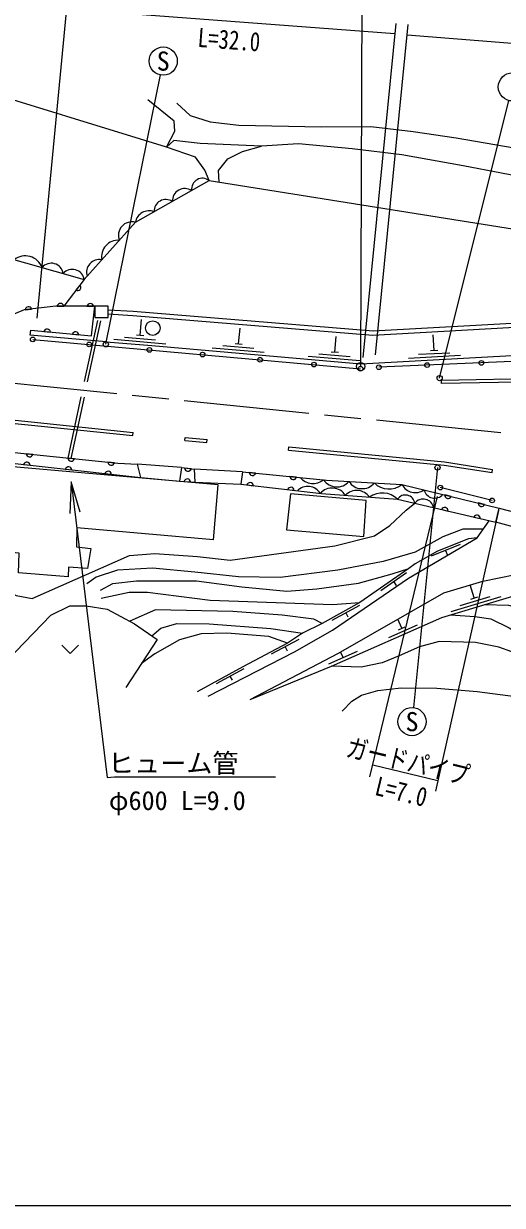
# Model space of a CAD drawing. Units: millimetres at full size, sheet at 1:1000; details may follow other scales. Extents: x 40000 to 680000, y 20000 to 380000.
# Drawn here: x 272065 to 317932, y 205000 to 318281 of the extents above; entities that cross this region are included whole.
import ezdxf
from ezdxf.enums import TextEntityAlignment as Align

# ---------------------------------------------------------------- set-up
doc = ezdxf.new("R2010")
doc.units = ezdxf.units.MM
doc.header["$LTSCALE"] = 1000
doc.linetypes.add('CHAIN', pattern=[18.5, 12, -1.5, 3.5, -1.5])
doc.linetypes.add('DASHED', pattern=[7.5, 6, -1.5])
for name, color, linetype, lineweight in [('M-BGD', 7, 'Continuous', 25), ('M-BMK', 2, 'CHAIN', 13), ('M-STR-HTXT', 7, 'Continuous', 13), ('M-STR-STRC', 7, 'Continuous', 25), ('M-TTL-BAND', 7, 'Continuous', 25)]:
    doc.layers.add(name, color=color, linetype=linetype, lineweight=lineweight)
doc.styles.add('ＭＳ ゴシック', font='')
doc.styles.get('ＭＳ ゴシック').set_extended_font_data('MS Gothic')

# ---------------------------------------------------------------- blocks, each defined once
blk = doc.blocks.new('open_arrow')
at = {"color": 0, "linetype": 'Continuous', "lineweight": -2}
blk.add_lwpolyline([(7.5, 1.25), (0, 0), (7.5, -1.25)], dxfattribs=at)

msp = doc.modelspace()

# ---------------------------------------------------------------- linework, layer by layer
at = {"layer": 'M-BGD'}
for p, q in [((277463, 293218), (277081, 292722)), ((275282, 291200), (275908, 291197)), ((278129, 291187), (278755, 291184)), ((272210, 290851), (272831, 290924)), ((283235, 288411), (283363, 289906)), ((292666, 287597), (292795, 289092)), ((272940, 288011), (304342, 285197)), ((274008, 288767), (274632, 288709)), ((276735, 288510), (277358, 288451)), ((280692, 288028), (285674, 287599)), ((281714, 288241), (284703, 287984)), ((282886, 288441), (283583, 288381)), ((301879, 286802), (302008, 288297)), ((311393, 286960), (311313, 288458)), ((290124, 287215), (295105, 286785)), ((291146, 287428), (294135, 287170)), ((292318, 287628), (293015, 287567)), ((300359, 286632), (303348, 286374)), ((301530, 286832), (302228, 286772)), ((309911, 286581), (312907, 286740)), ((311043, 286942), (311742, 286979)), ((299337, 286419), (304318, 285990)), ((308928, 286228), (313921, 286494)), ((312104, 283786), (312099, 284086)), ((270616, 280021), (282514, 278805)), ((270647, 280320), (282544, 279103)), ((282514, 278805), (282544, 279103)), ((287521, 278312), (287546, 278611)), ((287521, 278312), (289614, 278133)), ((287546, 278611), (289640, 278432)), ((289614, 278133), (289640, 278432)), ((297434, 277404), (297463, 277702)), ((272943, 276987), (272320, 277052)), ((276935, 276573), (276312, 276637)), ((272066, 276011), (272688, 275942)), ((276063, 275565), (276685, 275496)), ((280761, 276176), (280139, 276240)), ((287180, 275720), (288437, 275576)), ((288119, 275612), (287498, 275684)), ((316955, 275257), (317001, 275553)), ((279843, 275144), (280465, 275074)), ((287438, 274394), (288062, 274347)), ((294293, 275196), (293671, 275258)), ((298203, 274806), (297580, 274868)), ((293455, 274059), (294077, 273987)), ((297367, 273610), (297989, 273539)), ((316944, 272576), (311985, 273803)), ((313030, 272958), (312422, 273105)), ((316234, 272184), (315626, 272331)), ((312118, 271697), (312728, 271554)), ((315199, 270975), (315808, 270832)), ((313887, 268346), (311107, 267219)), ((312497, 267783), (312655, 267393)), ((308758, 265634), (306294, 263923)), ((307526, 264779), (307766, 264434)), ((315240, 263227), (314863, 264484)), ((313017, 261935), (317807, 263369)), ((313889, 262509), (316763, 263370)), ((314904, 263126), (315575, 263327)), ((304234, 262513), (301609, 261061)), ((302922, 261787), (303125, 261420)), ((307051, 259437), (309794, 260651)), ((308301, 260318), (307913, 261197)), ((307981, 260177), (308621, 260460)), ((298447, 259237), (295794, 257836)), ((297121, 258537), (297317, 258165)), ((301310, 256899), (304054, 258112)), ((302682, 257505), (302439, 258054)), ((293147, 256438), (290514, 254999)), ((291830, 255719), (292032, 255350))]:
    msp.add_line(p, q, dxfattribs=at)
at = {"layer": 'M-BGD', "linetype": 'DASHED'}
for p, q in [((276323, 276636), (279220, 290120)), ((276624, 276605), (279527, 290120)), ((287180, 275720), (282975, 276056)), ((293035, 275322), (288437, 275576)), ((283302, 274758), (286990, 274427)), ((288510, 274314), (292869, 274126)), ((317632, 271846), (327038, 269401))]:
    msp.add_line(p, q, dxfattribs=at)
at = {"layer": 'M-BGD'}
for points in [[(289844, 303233), (289416, 304222), (288522, 305479), (285754, 306440), (266030, 312509)], [(285754, 306440), (286563, 307981), (286487, 308941), (283949, 310987)], [(286733, 310650), (288014, 309485), (289922, 308859), (292687, 308561), (300589, 308374), (305332, 308434), (309390, 307944), (313521, 307333), (322772, 305744), (335745, 303752), (339774, 302964), (347808, 301781), (359986, 300113), (370760, 300013), (373047, 299857), (376759, 299099), (389829, 295363), (396377, 293952)], [(272744, 288887), (278551, 288338), (278888, 291183), (275159, 291200), (272125, 290841), (269142, 289588), (211899, 295015), (211092, 296646), (211770, 298373), (219400, 308655), (220212, 308144), (221016, 308209), (221851, 309680), (277876, 293752), (275904, 291197)], [(399542, 290463), (394233, 290387), (390012, 291805), (385337, 293425), (381562, 294439), (377005, 294969), (369814, 295493), (363424, 296603), (360181, 296924), (352049, 298547), (346073, 299383), (337721, 300279), (331261, 301413), (321529, 303247), (314174, 304653), (308286, 305698), (303539, 306292), (298411, 306755), (294846, 306527), (288979, 306785), (286462, 307081), (285754, 306440)], [(290804, 303080), (290722, 304188), (291642, 305328), (293030, 306035), (294846, 306527)], [(277876, 293752), (282768, 299240), (289844, 303233), (363585, 291487), (370325, 293597)], [(377892, 283966), (361713, 286769), (350499, 288504), (341538, 289478), (332157, 290277), (305539, 288793), (282548, 290675), (280167, 290815)], [(378216, 283504), (361648, 286374), (350446, 288108), (341500, 289079), (332151, 289877), (305533, 288392), (282520, 290276), (280167, 290415)], [(279982, 287787), (272692, 288419), (272744, 288887)], [(279982, 287787), (284348, 287412), (304360, 285685), (319996, 286517), (332430, 286945), (335961, 286747), (346271, 285722), (361495, 282673), (374739, 279698), (385327, 280645), (390892, 282135), (394660, 284164), (394110, 284966)], [(370708, 280182), (361541, 282264), (346101, 285251), (333157, 286502), (306102, 285345)], [(371278, 277351), (361231, 279739), (351482, 282169), (348198, 282868), (332101, 284440), (312099, 284086)], [(371208, 277059), (361160, 279447), (351414, 281877), (348152, 282571), (332089, 284140), (312104, 283786)], [(251046, 279261), (250848, 277929), (265227, 276774), (283302, 274758), (282975, 276056)], [(251046, 279261), (281093, 276141), (282975, 276056)], [(245550, 278503), (245908, 278071), (249665, 275446), (252188, 274659), (256287, 273527), (257954, 272539), (261997, 268751), (264012, 267239), (271359, 263458), (272884, 263182), (282209, 267288), (284640, 267499), (288730, 267195), (291862, 266845), (301867, 268234), (305682, 269187), (307140, 270173), (308720, 271631), (309536, 272304)], [(297463, 277702), (312397, 276265), (317001, 275553)], [(297434, 277404), (312359, 275968), (316955, 275257)], [(290241, 268809), (290690, 274060), (264453, 276383)], [(287180, 275720), (286990, 274427), (288510, 274314), (288437, 275576)], [(293035, 275322), (292869, 274126), (300619, 273237), (307900, 272687), (317321, 270477), (317632, 271846)], [(293035, 275322), (301083, 274519), (308314, 274098), (317632, 271846)], [(290241, 268809), (277150, 269956), (277114, 268120), (278499, 267957), (278187, 266064), (276378, 266185), (276320, 265243), (271575, 265647), (271646, 267532), (262727, 268360)], [(316108, 269808), (314140, 269824), (312221, 269101), (309579, 267600), (306519, 266711), (302158, 265905), (296649, 265203), (292662, 265259), (288465, 265701), (284400, 266098), (281043, 265877), (279007, 265220), (278110, 264573)], [(289752, 253823), (298007, 258067), (301642, 260144), (308953, 265112), (315531, 268990), (316684, 270626)], [(315531, 268990), (314695, 268900), (311734, 267700), (309581, 266487), (308986, 266049), (304278, 262778), (300659, 260775), (298783, 259845), (297360, 258900), (293069, 256635), (288684, 254238)], [(293768, 253483), (302239, 257946), (312326, 263726), (316054, 264840), (320758, 265794), (323888, 266287), (326113, 266496), (326645, 267948)], [(279428, 263983), (280620, 264607), (282879, 264879), (288625, 264879), (292985, 264278), (297273, 263872), (300141, 264089), (304159, 264633), (307361, 265550), (308986, 266049)], [(293768, 253483), (301561, 256682), (312134, 261357), (322236, 264382), (324103, 264292), (339104, 259892), (348644, 258684), (355879, 259075), (368657, 261455), (369641, 261389), (374782, 258861), (374518, 257612), (370618, 256034), (368055, 256069), (365414, 257176), (361775, 257962), (355637, 257873), (353184, 256449), (350457, 255801), (347877, 255859), (343057, 257524), (339136, 258585), (340093, 259767)], [(279502, 263216), (282187, 263772), (283923, 263772), (289945, 263013), (301661, 262589), (304278, 262778)], [(268762, 255482), (274662, 261588), (276479, 262473), (278064, 262477), (280068, 262140), (282695, 260753), (284848, 259234), (281847, 254649)], [(300659, 260775), (299856, 261202), (296842, 261587), (292123, 261915), (284710, 262078), (282229, 260999)], [(334369, 261281), (332492, 261226), (329915, 260616), (326403, 260015), (324647, 259909), (323370, 260210), (321607, 261236), (319865, 262153), (318545, 262501), (316219, 262580)], [(284339, 259593), (285200, 260343), (286736, 260773), (289846, 260755), (295748, 260286), (298783, 259845)], [(312968, 261607), (315294, 261456), (316814, 261228), (318595, 260362), (320306, 259230), (321482, 258297), (322909, 257584), (324110, 257513), (325846, 257643), (329319, 258677), (332330, 259582), (334740, 260159), (336655, 260155), (339104, 259892)], [(297360, 258900), (295560, 259519), (291532, 259856), (289078, 259781), (286998, 259219), (284638, 257871), (283348, 256941)], [(275718, 258694), (276514, 257898), (277309, 258694)], [(343241, 257461), (337175, 257464), (333061, 257233), (328688, 256485), (325903, 255598), (323803, 255591), (322177, 256641), (320080, 257625), (317610, 258509), (315353, 258965), (311867, 259047), (309996, 258528), (308042, 257686), (306422, 257007), (304394, 256597), (301561, 256682)], [(302572, 252368), (303512, 253328), (304441, 253905), (306011, 254342), (308222, 254599), (311651, 254588), (315504, 254265), (322603, 253318)]]:
    msp.add_lwpolyline(points, dxfattribs=at)
for points in [[(278888, 290120), (280167, 290120), (280167, 291183), (278888, 291183)], [(304666, 269116), (304899, 272578), (297621, 273214), (297249, 269768)]]:
    msp.add_lwpolyline(points, close=True, dxfattribs=at)
at = {"layer": 'M-BGD', "linetype": 'DASHED'}
msp.add_lwpolyline([(326759, 268410), (326645, 267948), (317321, 270477)], dxfattribs=at)
at = {"layer": 'M-BGD'}
for centre, radius in [((284437, 289091), 700), ((272940, 288011), 225), ((278348, 287526), 225), ((284123, 287009), 225), ((289203, 286554), 225), ((294712, 286060), 225), ((299882, 285597), 225), ((306102, 285345), 225), ((310725, 285543), 225), ((315920, 285765), 225), ((304342, 285197), 225), ((311985, 273803), 225), ((316944, 272576), 225)]:
    msp.add_circle(centre, radius, dxfattribs=at)
for centre, radius, start, end in [((287515, 301262), 1209, 57.65693, 181.21688), ((289197, 302414), 1044, 51.68452, 187.18927), ((285687, 300294), 1128, 56.66898, 182.20481), ((284079, 299010), 1331, 68.82148, 170.0523), ((282445, 297974), 1306, 75.65727, 200.89802), ((281108, 295930), 1582, 85.78802, 190.76728), ((272202, 294278), 1739, 21.11566, 127.14443), ((274709, 294157), 1158, 8.44317, 139.81692), ((276730, 293565), 1161, 9.3043, 138.95579), ((279305, 294454), 1206, 78.08609, 198.4692), ((277229, 293003), 318, 242.24274, 42.46047), ((272527, 290833), 318, 16.64761, 176.86535), ((275595, 291144), 318, 9.6294, 169.84713), ((278442, 291131), 318, 9.6294, 169.84713), ((274315, 288684), 318, 4.49564, 164.71338), ((277041, 288426), 318, 4.49564, 164.71338), ((272637, 277074), 318, 183.96385, 344.18158), ((276629, 276659), 318, 183.96385, 344.18158), ((272371, 275922), 318, 3.52782, 163.74555), ((276368, 275476), 318, 3.52782, 163.74555), ((280148, 275055), 318, 3.52782, 163.74555), ((280455, 276262), 318, 183.96385, 344.18158), ((287815, 275702), 318, 183.32857, 343.54631), ((287746, 274316), 318, 5.63837, 165.8561), ((293760, 273969), 318, 3.35186, 163.5696), ((293987, 275282), 318, 184.19274, 344.41047), ((297897, 274891), 318, 184.19274, 344.41047), ((299807, 275879), 1676, 221.33771, 307.26552), ((302085, 275381), 1514, 213.51028, 319.31359), ((304499, 275205), 1504, 212.67244, 320.66565), ((307076, 275687), 2015, 225.42295, 307.91512), ((297672, 273520), 318, 3.35186, 163.5696), ((299290, 272492), 1422, 32.30768, 134.61378), ((301620, 272260), 1502, 32.44655, 138.6766), ((303980, 272040), 1499, 34.56961, 136.7885), ((306438, 271208), 2080, 45.33567, 126.02246), ((308650, 272208), 890, 6.16638, 147.42143), ((309591, 274760), 1438, 207.40327, 305.42801), ((311448, 273854), 1057, 194.56946, 318.26182), ((312739, 273085), 318, 176.30677, 336.52451), ((310344, 271695), 1012, 10.55703, 143.03077), ((312410, 271573), 318, 356.68503, 156.90276), ((315943, 272310), 318, 176.30677, 336.52451), ((315491, 270850), 318, 356.68503, 156.90276)]:
    msp.add_arc(centre, radius, start, end, dxfattribs=at)
at = {"layer": 'M-BMK'}
msp.add_lwpolyline([(69861, 284264), (93323, 288855), (107216, 291244), (119523, 292916), (124443, 293482), (137622, 294467), (149977, 294661), (164207, 294273), (169344, 293831), (269048, 284031), (368900, 273873), (386988, 272361), (400686, 271448), (416890, 271352), (430176, 271865), (468355, 274288), (569183, 282698)], dxfattribs=at)
at = {"layer": 'M-STR-HTXT'}
for p, q in [((273358, 290057), (276310, 320776)), ((307630, 317299), (276202, 319653)), ((307727, 318279), (304553, 286282)), ((305788, 286544), (308905, 318185)), ((373120, 311996), (308807, 317182)), ((279933, 287542), (285168, 313369)), ((311924, 284298), (318563, 310908)), ((311726, 275726), (309411, 252713)), ((305249, 246089), (311717, 272941)), ((317573, 271599), (311529, 244705)), ((311752, 245694), (305515, 247197))]:
    msp.add_line(p, q, dxfattribs=at)
msp.add_lwpolyline([(276612, 274363), (280077, 246004), (280785, 246067), (296203, 246067)], dxfattribs=at)
for centre in [(285437, 314692), (318890, 312218), (309276, 251370)]:
    msp.add_circle(centre, 1350, dxfattribs=at)
at = {"layer": 'M-STR-STRC'}
msp.add_line((304358, 285412), (304544, 332651), dxfattribs=at)
for centre, radius in [((279933, 287542), 250), ((304358, 285412), 400), ((311924, 284298), 250), ((311726, 275726), 250)]:
    msp.add_circle(centre, radius, dxfattribs=at)
at = {"layer": 'M-TTL-BAND'}
msp.add_line((40000, 205000), (579000, 205000), dxfattribs=at)

# ---------------------------------------------------------------- block references
at = {"layer": 'M-STR-HTXT', "xscale": 400, "yscale": 400, "rotation": 277}
msp.add_blockref('open_arrow', (276612, 274363), dxfattribs=at)

# ---------------------------------------------------------------- texts
at = {"layer": 'M-STR-HTXT', "style": 'ＭＳ ゴシック', "width": 0.8}
for s, rotation, p in [('L=32.0', 355.717, (291634, 315284)), ('ガードパイプ', 346.457, (308560, 246142)), ('L=7.0', 346.457, (307909, 243245))]:
    msp.add_text(s, height=1833, rotation=rotation, dxfattribs=at).set_placement(p, align=Align.BOTTOM_CENTER)
at = {"layer": 'M-STR-HTXT', "style": 'ＭＳ ゴシック'}
for p in [(285437, 314692), (309276, 251370)]:
    msp.add_text('S', height=1833, dxfattribs=at).set_placement(p, align=Align.MIDDLE_CENTER)
for s, p in [('ヒューム管', (280150, 247386)), ('φ600 L=9.0', (280225, 243811))]:
    msp.add_text(s, height=1833, dxfattribs=at).set_placement(p, align=Align.MIDDLE_LEFT)

doc.saveas('drawing.dxf')
